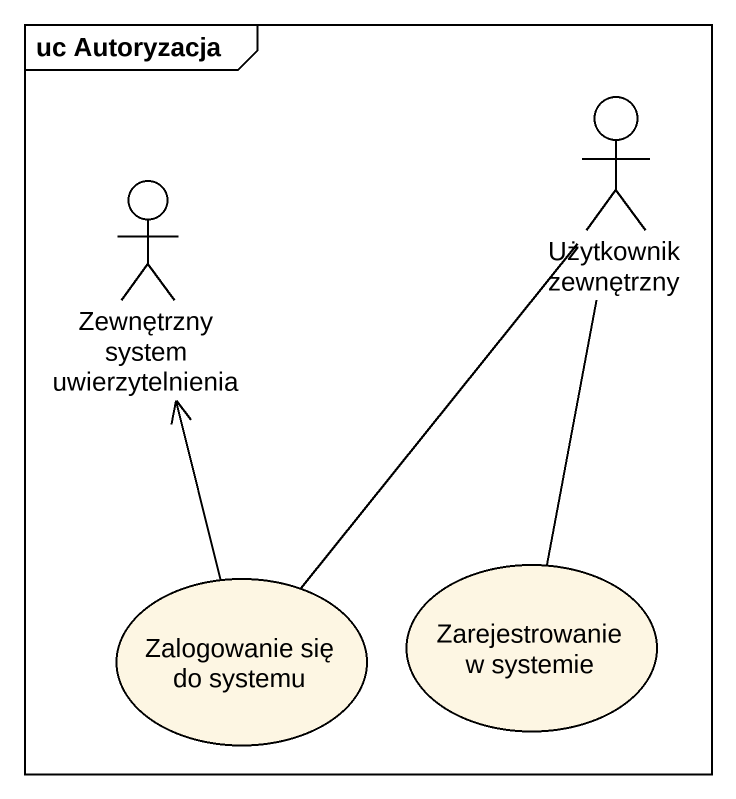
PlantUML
@startuml
mainframe uc Autoryzacja
actor "Użytkownik zewnętrzny" as Użytkownik_zewnętrzny
actor "Zewnętrzny system uwierzytelnienia" as Zewnętrzny_system
usecase "Zalogowanie się do systemu" as Zalogowanie_się_do_systemu
usecase "Zarejestrowanie w systemie" as Zarejestrowanie_w_systemie
Zalogowanie_się_do_systemu -up- Użytkownik_zewnętrzny
Zalogowanie_się_do_systemu -up-> Zewnętrzny_system
Zarejestrowanie_w_systemie -up- Użytkownik_zewnętrzny
@enduml
